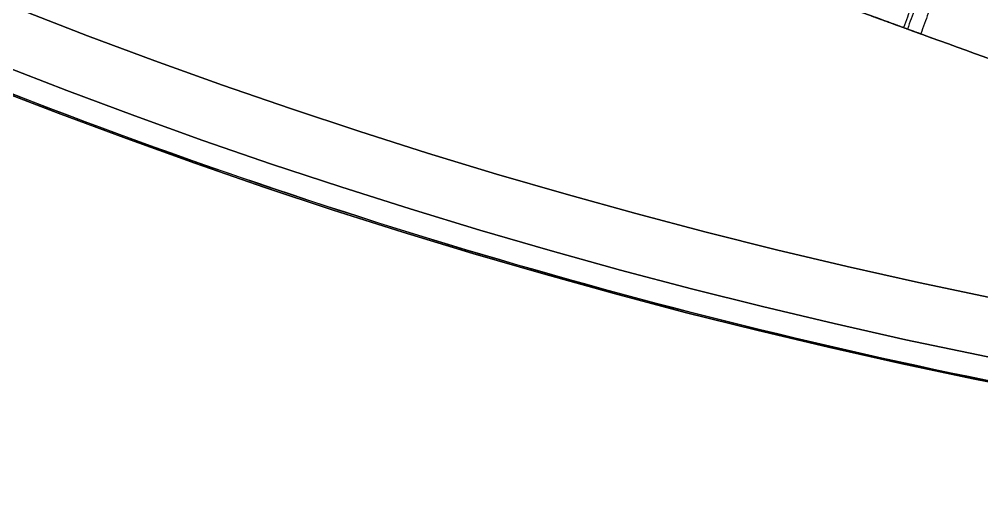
# Model space of a CAD drawing. Header units: millimetres. Extents: x -610 to 610, y -610 to 610.
# Drawn here: x -220.7 to -122.1, y -610.3 to -560.7 of the extents above; entities that cross this region are included whole.
import ezdxf

# ---------------------------------------------------------------- set-up
doc = ezdxf.new("R2010")
doc.units = ezdxf.units.MM
doc.layers.add('base', color=7, linetype='Continuous', true_color=0xffecbc)

msp = doc.modelspace()

# ---------------------------------------------------------------- linework, layer by layer
at = {"layer": 'base'}
msp.add_line((-79.799, -579.895, 106.313), (-318.734, -492.93, 106.313), dxfattribs=at)
at = {"layer": 'base', "extrusion": (0, 0, -1)}
for centre, radius in [((0, 0, 3.534), 610), ((0, 0, 4.534), 610), ((0, 0, -2.476), 607.51), ((0, 0, 10.545), 607.51), ((0, 0, -4.966), 601.5), ((0, 0, 13.034), 601.5)]:
    msp.add_circle(centre, radius, dxfattribs=at)
at = {"layer": 'base'}
for centre, radius in [((0, 0, 249.466), 610), ((0, 0, 250.466), 610), ((0, 0, 243.455), 607.51), ((0, 0, 256.476), 607.51), ((0, 0, 240.966), 601.5), ((0, 0, 258.966), 601.5)]:
    msp.add_circle(centre, radius, dxfattribs=at)
for points, weights, degree, knots in [([(-495.198, -356.201, -4.034), (-851.399, 138.996, -4.034), (-356.201, 495.198, -4.034), (138.996, 851.399, -4.034), (495.198, 356.201, -4.034), (851.399, -138.996, -4.034), (356.201, -495.198, -4.034), (-138.996, -851.399, -4.034), (-495.198, -356.201, -4.034)], [1, 0.707106781187, 1, 0.707106781187, 1, 0.707106781187, 1, 0.707106781187, 1], 2, [0, 0, 0, 958.185759, 958.185759, 1916.371519, 1916.371519, 2874.557278, 2874.557278, 3832.743037, 3832.743037, 3832.743037]), ([(-610, 0, 249.966), (-610, -610, 249.966), (0, -610, 249.966), (610, -610, 249.966), (610, 0, 249.966), (610, 610, 249.966), (0, 610, 249.966), (-610, 610, 249.966), (-610, 0, 249.966)], [1, 0.707106781187, 1, 0.707106781187, 1, 0.707106781187, 1, 0.707106781187, 1], 2, [0, 0, 0, 958.185759, 958.185759, 1916.371519, 1916.371519, 2874.557278, 2874.557278, 3832.743037, 3832.743037, 3832.743037]), ([(-133.46, -560.364, 180.954), (-132.426, -560.74, 181.707), (-131.176, -561.195, 181.783), (-130.068, -561.598, 181.161), (-128.96, -562.002, 180.54), (-128.313, -562.237, 179.398), (-128.313, -562.237, 178.065)], [1, 0.904194111672, 0.904194111672, 1, 0.904194111672, 0.904194111672, 1], 3, [-2158.547147, -2158.547147, -2158.547147, -2158.547147, -2154.747891, -2154.747891, -2154.747891, -2150.948636, -2150.948636, -2150.948636, -2150.948636])]:
    msp.add_rational_spline(points, weights, degree=degree, knots=knots, dxfattribs=at)
for points, degree in [([(-20.662, -571.622, 244.966), (-204.811, -504.597, 244.966), (-388.959, -437.573, 244.966)], 2), ([(-373.304, -444.886, 4.966), (-186.652, -512.822, 4.966), (0, -580.758, 4.966)], 2), ([(-373.304, -444.886, 0.966), (-186.652, -512.822, 0.966), (0, -580.758, 0.966)], 2), ([(-373.304, -444.886, 2.966), (-186.652, -512.822, 2.966), (0, -580.758, 2.966)], 2), ([(-23.74, -580.079, 244.966), (-207.889, -513.054, 244.966), (-392.037, -446.03, 244.966)], 2), ([(-363.201, -446.948, 0.966), (-186.021, -511.436, 0.966), (-8.84, -575.925, 0.966)], 2), ([(-26.819, -588.536, 244.966), (-210.967, -521.512, 244.966), (-395.115, -454.487, 244.966)], 2), ([(-366.279, -455.405, 0.966), (-189.099, -519.893, 0.966), (-11.918, -584.382, 0.966)], 2), ([(-2.052, -599.166, 4.966), (-192.808, -529.736, 4.966), (-383.564, -460.307, 4.966)], 2), ([(-2.052, -599.166, 0.966), (-192.808, -529.736, 0.966), (-383.564, -460.307, 0.966)], 2), ([(-2.052, -599.166, 2.966), (-192.808, -529.736, 2.966), (-383.564, -460.307, 2.966)], 2), ([(-369.357, -463.862, 0.966), (-192.177, -528.351, 0.966), (-14.996, -592.839, 0.966)], 2), ([(-310.359, -487.464, 200.827), (-196.53, -528.895, 200.827), (-82.701, -570.325, 200.827)], 2), ([(-82.701, -570.325, 11.798), (-196.53, -528.895, 11.798), (-310.359, -487.464, 11.798)], 2), ([(-93.763, -564.17, 41.798), (-161.818, -539.4, 41.798), (-229.874, -514.63, 41.798), (-297.929, -489.86, 41.798)], 3), ([(-297.929, -489.86, 200.827), (-229.874, -514.63, 200.827), (-161.818, -539.4, 200.827), (-93.763, -564.17, 200.827)], 3), ([(-296.264, -492.594, 26.998), (-196.53, -528.895, 26.998), (-96.796, -565.195, 26.998)], 2), ([(-96.796, -565.195, 185.627), (-196.53, -528.895, 185.627), (-296.264, -492.594, 185.627)], 2), ([(-85.437, -577.843, 200.827), (-199.266, -536.412, 200.827), (-313.095, -494.982, 200.827)], 2), ([(-313.095, -494.982, 11.798), (-199.266, -536.412, 11.798), (-85.437, -577.843, 11.798)], 2), ([(-297.979, -520.904, 240.966), (-98.065, -556.154, 240.966), (101.849, -591.404, 240.966)], 2), ([(-297.979, -520.904, 244.966), (-98.065, -556.154, 244.966), (101.849, -591.404, 244.966)], 2), ([(-297.979, -520.904, 242.966), (-98.065, -556.154, 242.966), (101.849, -591.404, 242.966)], 2), ([(-123.911, -544.684, 181.161), (-126.99, -553.141, 181.161), (-130.068, -561.598, 181.161)], 2), ([(-123.52, -544.826, 139.58), (-126.598, -553.283, 139.58), (-129.677, -561.741, 139.58)], 2), ([(-122.157, -545.323, 144.95), (-125.235, -553.78, 144.95), (-128.313, -562.237, 144.95)], 2), ([(-122.157, -545.323, 178.065), (-125.235, -553.78, 178.065), (-128.313, -562.237, 178.065)], 2), ([(-122.157, -545.323, 146.45), (-125.235, -553.78, 146.45), (-128.313, -562.237, 146.45)], 2)]:
    msp.add_open_spline(points, degree=degree, dxfattribs=at)
msp.add_rational_spline([(-128.313, -562.237, 144.95), (-128.298, -562.243, 141.005), (-130.178, -561.558, 137.605), (-133.427, -560.376, 135.705)], [1, 0.906450249511, 0.906450249511, 1], degree=3, dxfattribs=at)
msp.add_open_spline([(-128.313, -562.237, 178.065), (-128.313, -562.237, 167.527), (-128.313, -562.237, 156.988), (-128.313, -562.237, 146.45), (-128.313, -562.237, 145.95), (-128.313, -562.237, 145.45), (-128.313, -562.237, 144.95)], degree=3, knots=[-2150.948636, -2150.948636, -2150.948636, -2150.948636, -2119.333036, -2119.333036, -2119.333036, -2117.833326, -2117.833326, -2117.833326, -2117.833326], dxfattribs=at)

doc.saveas('drawing.dxf')
